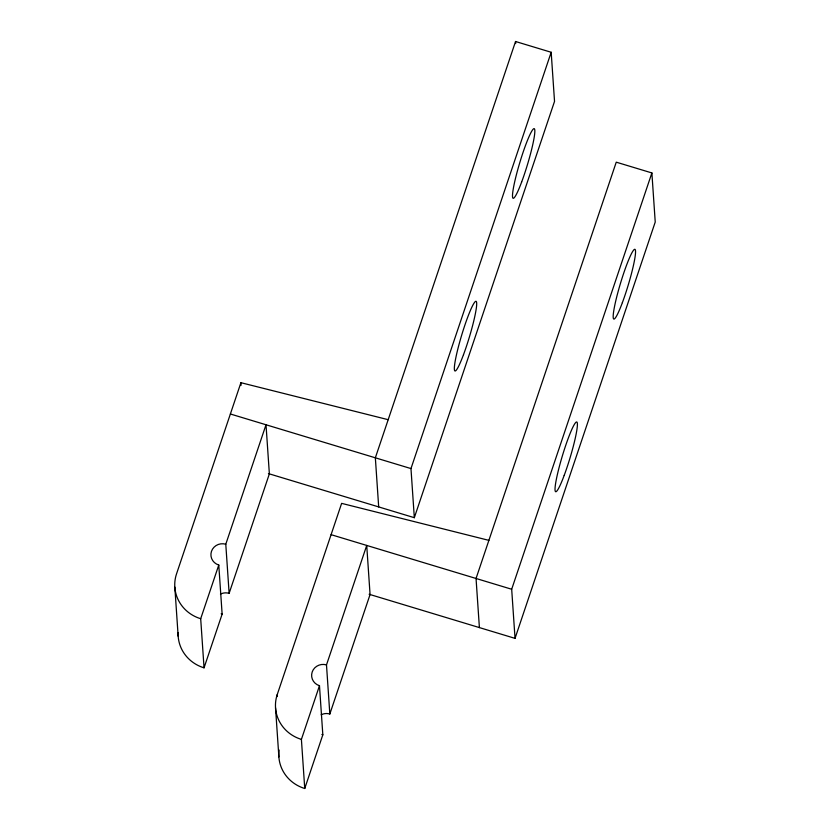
<?xml version="1.0" encoding="UTF-8"?>
<svg xmlns="http://www.w3.org/2000/svg" width="830" height="830" viewBox="0 0 830 830"><rect width="100%" height="100%" fill="white"/><g stroke="black" fill="none" stroke-linecap="round" stroke-linejoin="round"><path stroke-width="1.25" d="M388.181 419.69L240.918 382.692L176.551 573.821A37.454 35.773 -3.9 0 0 200.694 618.713L204.045 667.828A37.454 35.773 -3.9 0 1 178.118 632.74M200.694 618.713L218.778 565.033A11.413 10.904 -3.9 0 1 211.463 551.359A11.413 10.904 -3.9 0 1 225.781 544.231L266.015 424.763L269.366 473.868L229.132 593.336A11.413 10.904 -3.9 0 0 220.448 594.093M204.045 667.828L222.129 614.138L218.778 565.033M277.396 696.536L277.262 694.492L341.628 503.364L488.891 540.361M268.422 473.588L414.326 517.692L554.533 101.385L551.182 52.269L515.544 41.5L375.347 457.807L378.688 506.923M279.108 749.998A37.454 35.773 -3.9 0 0 304.745 788.5L301.404 739.385L319.477 685.705A11.413 10.904 -3.9 0 1 312.173 672.03A11.413 10.904 -3.9 0 1 326.491 664.903L366.725 545.435L370.066 594.539L329.832 714.008A11.413 10.904 -3.9 0 0 321.158 714.765M414.326 517.692L410.975 468.577L551.182 52.269M304.745 788.5L322.829 734.809L319.477 685.705M369.122 594.259L515.036 638.363L511.685 589.248L651.882 172.941L616.254 162.172L476.047 578.479L479.398 627.594M515.036 638.363L655.233 222.056L651.882 172.941M230.377 413.994L410.975 468.577M331.087 534.665L511.685 589.248M515.544 41.5L515.689 43.544M326.491 664.903L329.832 714.008M275.529 707.814L278.88 756.918M240.918 382.692L241.094 385.276M225.781 544.231L229.132 593.336M174.829 587.142L178.17 636.247M222.129 614.138A11.413 10.904 -3.9 0 1 221.164 613.795M301.404 739.385A37.454 35.773 -3.9 0 1 277.262 694.492M322.829 734.809A11.413 10.904 -3.9 0 1 321.874 734.467M463.514 354.628A36.406 3.963 -73.2 0 0 476.057 301.321A36.406 3.963 -73.2 0 0 456.977 352.553A36.406 3.963 -73.2 0 0 463.514 354.628M521.665 181.957A36.406 3.963 -73.2 0 0 534.198 128.66A36.406 3.963 -73.2 0 0 515.129 179.882A36.406 3.963 -73.2 0 0 521.665 181.957M564.224 475.3A36.406 3.963 -73.2 0 0 576.757 421.993A36.406 3.963 -73.2 0 0 557.677 473.225A36.406 3.963 -73.2 0 0 564.224 475.3M622.376 302.628A36.406 3.963 -73.2 0 0 634.909 249.332A36.406 3.963 -73.2 0 0 615.829 300.553A36.406 3.963 -73.2 0 0 622.376 302.628"/></g></svg>
